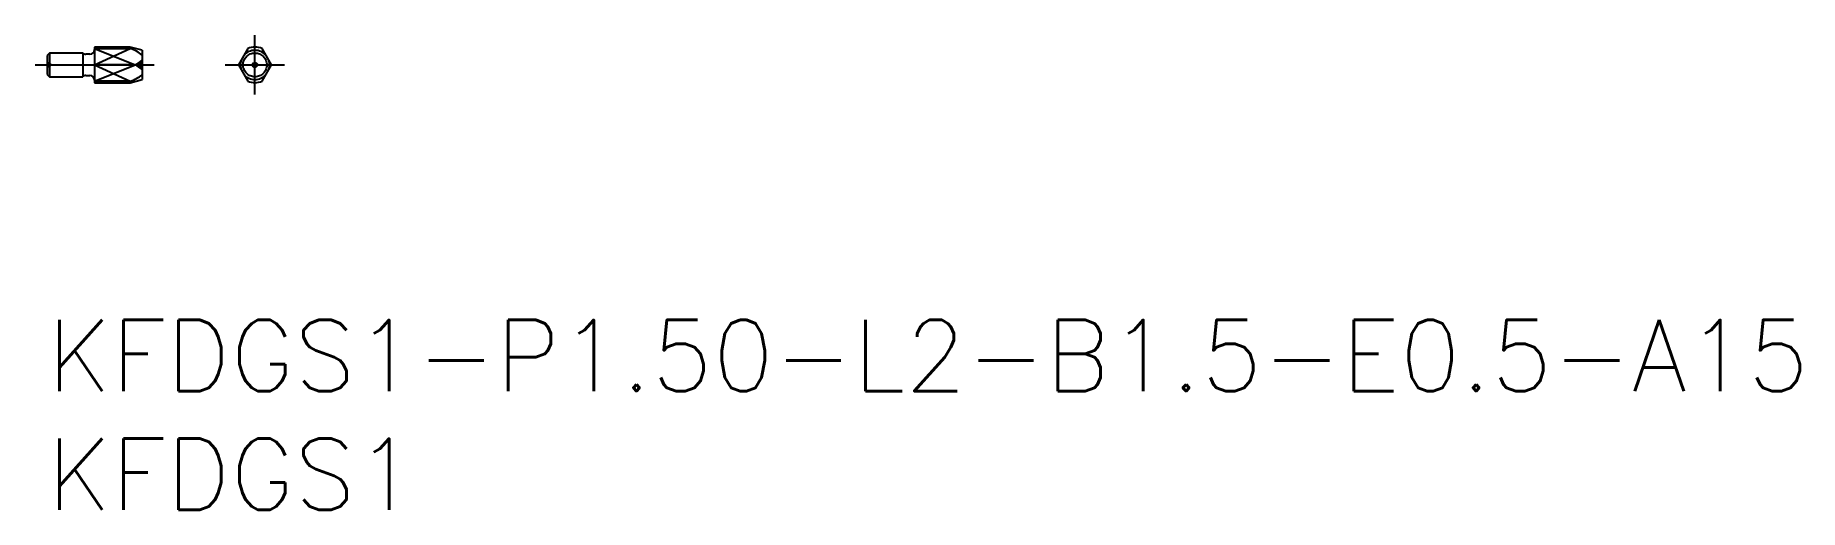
# Model space of a CAD drawing. Extents: x -0.5 to 73.8, y -8 to 12.
import ezdxf

# ---------------------------------------------------------------- set-up
doc = ezdxf.new("R2010")
doc.units = 0
doc.header["$LTSCALE"] = 0.5
doc.linetypes.add('CENTER', pattern=[50.8, 31.75, -6.35, 6.35, -6.35])
doc.linetypes.add('DASHED', pattern=[19.05, 12.7, -6.35])
for name, color, linetype in [('MSM_CENTER', 1, 'CENTER'), ('MSM_CONTINUOUS', 7, 'CONTINUOUS'), ('MSM_DASHED', 4, 'DASHED'), ('MSM_NARROW', 5, 'CONTINUOUS'), ('MSM_PART_NUMBER', 7, 'CONTINUOUS')]:
    doc.layers.add(name, color=color, linetype=linetype)
doc.styles.get("Standard").update_dxf_attribs({"font": 'txt.shx', "height": 0.5, "bigfont": 'bigfont.shx'})

# ---------------------------------------------------------------- blocks, each defined once
blk = doc.blocks.new('*U17')
at = {"layer": 'MSM_PART_NUMBER'}
blk.add_text('KFDGS1-P1.50-L2-B1.5-E0.5-A15', height=3, dxfattribs=at).set_placement((0, -3))
blk = doc.blocks.new('*U18')
at = {"layer": 'MSM_PART_NUMBER'}
blk.add_text('KFDGS1', height=3, dxfattribs=at).set_placement((0, -8))

msp = doc.modelspace()

# ---------------------------------------------------------------- linework, layer by layer
at = {"layer": 'MSM_CENTER'}
for p, q in [((8.75, 9.5), (8.75, 12)), ((-0.5, 10.75), (4.5, 10.75)), ((7.5, 10.75), (10, 10.75))]:
    msp.add_line(p, q, dxfattribs=at)
at = {"layer": 'MSM_CONTINUOUS'}
for p, q in [((0.1, 11.25), (0, 11.15)), ((0, 11.15), (0, 10.35)), ((1.5, 11.25), (0.1, 11.25)), ((0.1, 11.25), (0.1, 10.25)), ((1.5, 11.25), (1.5, 10.25)), ((1.8, 11.2), (1.632, 11.2)), ((3.5, 11.5), (2, 11.5)), ((2, 11.5), (2, 10)), ((2, 11.437), (3.5, 11.437)), ((4, 11.366), (3.5, 11.5)), ((3.5, 11.5), (3.5, 11.437)), ((4, 11.366), (4, 10.134)), ((8.45, 11.437), (8.053, 10.75)), ((9.447, 10.75), (9.05, 11.437)), ((3.712, 10.75), (2, 10.75)), ((8.053, 10.75), (8.45, 10.063)), ((9.05, 10.063), (9.447, 10.75)), ((0, 10.35), (0.1, 10.25)), ((0.1, 10.25), (1.5, 10.25)), ((1.632, 10.3), (1.8, 10.3)), ((3.5, 10.063), (2, 10.063)), ((2, 10), (3.5, 10)), ((3.5, 10), (4, 10.134)), ((3.5, 10.063), (3.5, 10))]:
    msp.add_line(p, q, dxfattribs=at)
msp.add_circle((8.75, 10.75), 0.1, dxfattribs=at)
for centre, radius, start, end in [((1.632, 11.4), 0.2, 228.59038, 270), ((1.8, 11.4), 0.2, 270, 0), ((3.126, 10.176), 1.315, 48.36964, 73.16572), ((8.75, 10.75), 0.616, 41.57335, 138.42665), ((8.75, 10.75), 0.75, 66.42182, 113.57818), ((3.126, 11.928), 1.315, 296.42692, 311.63036), ((3.126, 9.572), 1.315, 48.36964, 63.57308), ((8.75, 10.75), 0.616, 161.57335, 198.42665), ((8.75, 10.75), 0.616, 341.57335, 18.42665), ((1.632, 10.1), 0.2, 90, 131.40962), ((1.8, 10.1), 0.2, 0, 90), ((3.126, 11.324), 1.315, 286.83428, 311.63036), ((8.75, 10.75), 0.616, 221.57335, 318.42665), ((8.75, 10.75), 0.75, 246.42182, 293.57818)]:
    msp.add_arc(centre, radius, start, end, dxfattribs=at)
at = {"layer": 'MSM_DASHED'}
for p, q in [((0.173, 10.75), (0, 10.85)), ((0, 10.65), (0.173, 10.75)), ((4, 10.85), (3.827, 10.75)), ((3.827, 10.75), (4, 10.65))]:
    msp.add_line(p, q, dxfattribs=at)
msp.add_circle((8.75, 10.75), 0.5, dxfattribs=at)
at = {"layer": 'MSM_NARROW'}
for p, q in [((2, 11.437), (3.712, 10.75)), ((2, 10.75), (3.5, 11.437)), ((2, 10.063), (3.712, 10.75)), ((2, 10.75), (3.5, 10.063))]:
    msp.add_line(p, q, dxfattribs=at)

# ---------------------------------------------------------------- block references
at = {"layer": 'MSM_CONTINUOUS'}
for name in ['*U17', '*U18']:
    msp.add_blockref(name, (0, 0), dxfattribs=at)

doc.saveas('drawing.dxf')
